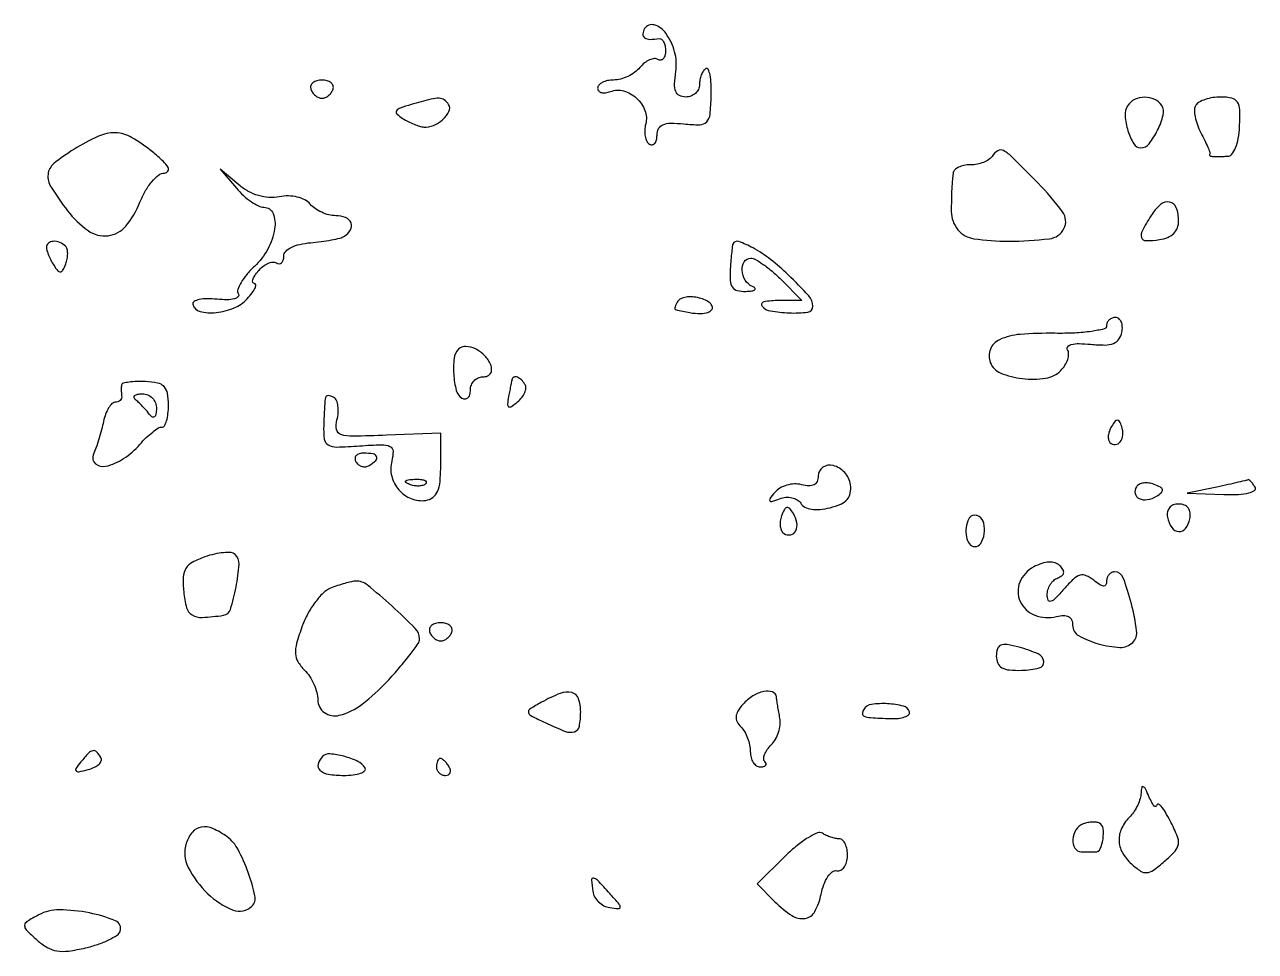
# Model space of a CAD drawing. Extents: x 0 to 5034, y 0 to 2560.
# Drawn here: x 3533.4 to 3678.5, y 91.2 to 200.5 of the extents above; entities that cross this region are included whole.
import ezdxf

# ---------------------------------------------------------------- set-up
doc = ezdxf.new("R2010")
doc.units = 0

msp = doc.modelspace()

# ---------------------------------------------------------------- linework, layer by layer
for points in [[(3606.54026, 200.065143, 0.1149), (3606.327002, 199.431763, 0.271724), (3606.529097, 198.996465, 0.152247), (3607.165906, 198.79715, 0.03946), (3608.25, 198.881579, -0.211938), (3608.535752, 198.805228, -0.103366), (3608.779687, 198.507253, -0.073584), (3608.945074, 198.02925, -0.046583), (3609, 197.440983, -0.057307), (3608.935851, 196.88313, -0.123371), (3608.739534, 196.500904, -0.190638), (3608.449263, 196.351971, -0.164171), (3608.113307, 196.429973, 0.165938), (3607.682148, 196.528516, 0.078442), (3607.124078, 196.379611, 0.064546), (3606.529284, 196.018024, 0.050777), (3605.990862, 195.48899, -0.063794), (3605.379845, 194.919018, -0.044312), (3604.566581, 194.437391, -0.044516), (3603.687006, 194.109188, -0.067142), (3602.877555, 194, 0.049616), (3602.15907, 193.928528, 0.069607), (3601.551532, 193.715469, 0.089772), (3601.142665, 193.401186, 0.186206), (3601, 193.031385, 0.186304), (3601.123578, 192.71124, 0.146758), (3601.444366, 192.517819, 0.099359), (3601.933466, 192.49183, 0.055413), (3602.512735, 192.64326, -0.162234), (3604.066431, 192.712821, -0.117366), (3605.589721, 191.85958, -0.116029), (3606.577369, 190.401974, -0.156324), (3606.663403, 188.820852, 0.050765), (3606.548704, 188.083578, 0.058043), (3606.593653, 187.371778, 0.066853), (3606.781763, 186.789604, 0.143775), (3607.09388, 186.441979, 0.169967), (3607.437064, 186.366368, 0.189804), (3607.733827, 186.52657, 0.12016), (3607.93459, 186.930287, 0.055632), (3608, 187.51635, -0.120325), (3608.183824, 188.269151, -0.176112), (3608.681182, 188.726163, -0.099971), (3609.601402, 188.908124, -0.024768), (3611.144236, 188.825366, 0.026109), (3613.049941, 188.728267, 0.201737), (3613.854885, 189.068049, 0.170137), (3614.250718, 189.91723, 0.017557), (3614.394236, 192.155389, 0.019031), (3614.381722, 193.525699, 0.038025), (3614.248619, 194.600588, 0.059765), (3614.030121, 195.263026, 0.448742), (3613.75, 195.346372, 0.11045), (3613.462358, 195.064971, 0.050383), (3613.220313, 194.595096, 0.046487), (3613.055564, 194.026638, 0.047331), (3613, 193.440983, -0.111199), (3612.876213, 192.891268, -0.100042), (3612.526035, 192.423289, -0.094676), (3612.002563, 192.10937, -0.088077), (3611.386501, 192, -0.11621), (3610.647494, 192.174111, -0.185974), (3610.21563, 192.64681, -0.104995), (3610.071362, 193.522306, -0.024961), (3610.213534, 195.001545, 0.102077), (3610.078766, 197.333784, 0.091862), (3609.037354, 199.520976, 0.162075), (3607.681639, 200.492629, 0.341888)], [(3567.191667, 192.925, 0.073624), (3567.399741, 192.514089, 0.066918), (3567.723802, 192.165781, 0.070382), (3568.110048, 191.930417, 0.102038), (3568.5, 191.85, 0.102038), (3568.889952, 191.930417, 0.070382), (3569.276198, 192.165781, 0.066918), (3569.600259, 192.514089, 0.073624), (3569.808333, 192.925, 0.159683), (3569.810399, 193.333474, 0.143818), (3569.571823, 193.684219, 0.107546), (3569.111023, 193.920344, 0.064908), (3568.5, 194, 0.064908), (3567.888977, 193.920344, 0.107546), (3567.428177, 193.684219, 0.143818), (3567.189601, 193.333474, 0.159683)], [(3579.010081, 191.107615, 0.015766), (3577.713682, 190.702338, 0.173551), (3577.296278, 190.36604, 0.353516), (3577.345628, 189.990579, 0.049218), (3578.010081, 189.472608, 0.023307), (3578.653896, 189.106389, 0.020564), (3579.356086, 188.784812, 0.021074), (3580.013518, 188.547664, 0.056946), (3580.5, 188.45396, 0.121366), (3581.654654, 188.646267, 0.082797), (3582.778632, 189.36956, 0.09749), (3583.473903, 190.304528, 0.254975), (3583.429973, 191.113307, 0.097941), (3582.923418, 191.658329, 0.158301), (3582.32631, 191.851383, 0.06176), (3581.347311, 191.728714, 0.005862)], [(3663.494469, 190.991051, 0.156783), (3663.193519, 189.774655, 0.057658), (3663.520517, 188.014477, 0.059229), (3664.204438, 186.47136, 0.26476), (3665.032204, 186, 0.230264), (3666.008764, 186.474913, 0.05273), (3667.011863, 188.074319, 0.052667), (3667.66654, 189.870266, 0.202163), (3667.487227, 191.020667, 0.151704), (3666.681331, 191.721966, 0.105998), (3665.493573, 191.967428, 0.105416), (3664.304148, 191.704604, 0.148501)], [(3671.512773, 191.020667, 0.140691), (3671.363114, 190.48826, 0.045031), (3671.442279, 189.662004, 0.040837), (3671.702331, 188.711846, 0.035669), (3672.122735, 187.770667, -0.009689), (3672.576219, 186.88237, -0.014805), (3672.93135, 186.093571, -0.009276), (3673.19096, 185.433794, -0.242255), (3673.16898, 185.25, 0.188391), (3673.147647, 185.155477, 0.195821), (3673.196513, 185.073438, 0.112727), (3673.320232, 185.01784, 0.049498), (3673.5, 185, 0.000515), (3673.771691, 185.00028, 0.000125), (3674.220313, 185.001317, 0.000128), (3674.734766, 185.002767, 0.000128), (3675.25, 185.004484, 0.226298), (3675.759798, 185.249919, 0.072478), (3676.197883, 185.993667, 0.053273), (3676.521066, 187.112671, 0.030904), (3676.678911, 188.504484, 0.0199), (3676.701244, 190.473204, 0.133647), (3676.42042, 191.400132, 0.20089), (3675.76872, 191.859902, 0.054529), (3674.487928, 192, 0.03795), (3673.536401, 191.927674, 0.041592), (3672.636395, 191.712321, 0.045654), (3671.909829, 191.397186, 0.129907)], [(3539.25, 185.825103, 0.031652), (3536.890262, 184.151162, 0.199847), (3536.203403, 182.881911, 0.168577), (3536.561502, 181.36945, 0.021279), (3538.511275, 178.574105, 0.075623), (3540.925484, 176.241383, 0.186005), (3543.276084, 175.642511, 0.191613), (3545.371655, 176.779111, 0.080492), (3547.034316, 179.587457, -0.036655), (3547.661949, 180.896137, -0.044816), (3548.439203, 182.00813, -0.050965), (3549.24294, 182.786467, -0.162535), (3549.936646, 183.035963, 0.236906), (3550.345089, 183.252896, 0.292912), (3550.365109, 183.674544, 0.075036), (3549.770012, 184.422258, 0.015537), (3548.5, 185.530996, 0.039709), (3546.060817, 187.225846, 0.124664), (3544.158168, 187.772616, 0.115342), (3542.137069, 187.367369, 0.031549)], [(3647.5, 185, -0.111412), (3647.123976, 184.616444, -0.050262), (3646.49335, 184.29375, -0.046318), (3645.729296, 184.074077, -0.046881), (3644.940983, 184, 0.049164), (3644.190943, 183.926071, 0.064862), (3643.540789, 183.70625, 0.08042), (3643.083234, 183.382299, 0.175405), (3642.9, 183, 0.027288), (3642.696346, 178.488078, 0.170527), (3643.470927, 176.347916, 0.188894), (3645.36354, 175.283438, 0.034752), (3649.436572, 175, 0.029284), (3654.262292, 175.282873, 0.250893), (3655.977862, 176.478701, 0.283514), (3655.816482, 178.439689, 0.03521), (3652.91781, 181.846182, 0.003333), (3649.916381, 184.867543, 0.063805), (3648.866038, 185.673678, 0.273896), (3648.176151, 185.668497, 0.119319)], [(3558.404988, 181.25, 0.031705), (3559.23318, 180.388934, 0.033994), (3560.145482, 179.660937, 0.036207), (3561.008417, 179.151656, 0.115707), (3561.654988, 179, -0.310113), (3562.729468, 178.262672, -0.132734), (3562.919491, 176.442791, -0.085193), (3562.105567, 174.06546, -0.079359), (3560.53082, 172.028954, 0.030152), (3559.627759, 171.071788, 0.042903), (3558.957953, 170.114016, 0.05033), (3558.58388, 169.285175, 0.222819), (3558.643736, 168.767429, -0.348099), (3558.604609, 168.432759, -0.136512), (3558.172017, 168.189018, -0.06138), (3557.311936, 168.086051, -0.025269), (3556.137746, 168.149499, 0.027368), (3554.969512, 168.207712, 0.05023), (3554.022928, 168.107655, 0.076677), (3553.417434, 167.880614, 0.336591), (3553.274829, 167.552183, 0.280671), (3554.121447, 166.708245, 0.085071), (3556.008882, 166.581941, 0.0725), (3558.142427, 167.121413, 0.111161), (3559.694786, 168.215236, 0.022641), (3560.261157, 168.901063, 0.051583), (3560.607143, 169.475726, 0.113159), (3560.68759, 169.84678, 0.410746), (3560.532543, 170, -0.323634), (3560.349566, 170.132291, -0.155591), (3560.346483, 170.437391, -0.069201), (3560.570311, 170.916825, -0.029449), (3560.990862, 171.48899, -0.050777), (3561.529284, 172.018024, -0.064546), (3562.124078, 172.379611, -0.078442), (3562.682148, 172.528516, -0.165938), (3563.113307, 172.429973, 0.13418), (3563.450096, 172.33064, 0.190514), (3563.739534, 172.438421, 0.142223), (3563.934819, 172.753214, 0.068282), (3564, 173.228275, -0.194278), (3564.224198, 173.783499, -0.084059), (3564.877152, 174.265122, -0.061623), (3565.879333, 174.624947, -0.036408), (3567.138236, 174.81371, 0.013443), (3568.402891, 174.944349, 0.015194), (3569.607759, 175.139043, 0.014525), (3570.616896, 175.364321, 0.07637), (3571.138236, 175.585435, 0.121264), (3571.873262, 176.3346, 0.237505), (3571.928769, 177.147794, 0.201362), (3571.285961, 177.777584, 0.094722), (3570.122445, 178, -0.062158), (3569.320752, 178.100049, -0.044166), (3568.464838, 178.399534, -0.044573), (3567.68581, 178.839335, -0.068868), (3567.116095, 179.360114, 0.101322), (3566.49059, 179.861931, 0.059794), (3565.589089, 180.195829, 0.054547), (3564.536131, 180.32951, 0.051591), (3563.458609, 180.236839, -0.062541), (3562.250254, 180.159442, -0.056075), (3561.012752, 180.375678, -0.054066), (3559.812616, 180.873283, -0.050277), (3558.714959, 181.626724), (3556.5, 183.5)], [(3666.242176, 178.016177, 0.016727), (3665.188169, 176.195621, 0.211268), (3665.130184, 175.423242, 0.320434), (3665.652733, 175.058704, 0.032514), (3667.25, 175.180449, 0.063228), (3668.204745, 175.441978, 0.097475), (3668.914841, 175.915363, 0.107317), (3669.348235, 176.58464, 0.090455), (3669.5, 177.416667, 0.089986), (3669.222536, 178.945887, 0.263302), (3668.430012, 179.609235, 0.228529), (3667.348142, 179.312896, 0.074098)], [(3536.015313, 174.25, 0.071094), (3536.077159, 173.872437, 0.021863), (3536.2745, 173.328495, 0.021387), (3536.551392, 172.731873, 0.021926), (3536.876149, 172.166154, 0.029537), (3537.346745, 171.512559, 0.253964), (3537.66818, 171.38032, 0.250513), (3537.957312, 171.577294, 0.028865), (3538.291936, 172.318389, 0.044968), (3538.465847, 172.931175, 0.050005), (3538.51909, 173.543526, 0.056339), (3538.452952, 174.066669, 0.13763), (3538.264432, 174.402234, 0.099698), (3537.585293, 174.853678, 0.114371), (3536.817661, 174.977691, 0.158951), (3536.240054, 174.745078, 0.22706)], [(3616.918758, 174.661516, 0.091224), (3616.881385, 174.533521, 0.001312), (3616.802109, 173.739633, 0.003572), (3616.718947, 172.815619, 0.002343), (3616.635737, 171.75, 0.031555), (3616.621507, 170.348614, 0.137877), (3616.885165, 169.571167, 0.186724), (3617.46198, 169.176029, 0.06766), (3618.466978, 169.078947, 0.022891), (3619.182402, 169.139607, 0.128175), (3619.535612, 169.282867, 0.45774), (3619.548737, 169.464898, 0.100511), (3619.25, 169.662281, -0.161209), (3618.398525, 170.384132, -0.122286), (3618.028991, 171.559676, -0.156235), (3618.288275, 172.580397, -0.258559), (3619.045455, 173, -0.131281), (3619.599762, 172.851908, -0.023009), (3620.518182, 172.265625, -0.023573), (3621.557106, 171.457149, -0.019243), (3622.590909, 170.5), (3625.090909, 168), (3622.378788, 168, 0.044853), (3620.584282, 167.838699, 0.572582), (3620.396827, 167.327507, 0.182114), (3621.370111, 166.767704, 0.029492), (3623.580338, 166.539879, 0.043762), (3625.794917, 166.636762, 0.383512), (3626.38131, 167.322886, 0.181005), (3625.891058, 168.538399, 0.014879), (3623.466929, 171.032054, 0.027764), (3621.386004, 172.836156, 0.038177), (3619.319263, 174.19742, 0.043825), (3617.62706, 174.950115, 0.375172)], [(3610.441979, 167.90612, 0.027067), (3610.249397, 167.553142, 0.048851), (3610.137244, 167.243698, 0.072333), (3610.113387, 167.018777, 0.333982), (3610.190983, 166.923489, 0.018244), (3611.87184, 166.571845, 0.045489), (3613.122054, 166.473084, 0.068008), (3613.995734, 166.603244, 0.185464), (3614.484782, 166.975377, 0.240155), (3614.513173, 167.320032, 0.115361), (3614.248864, 167.691124, 0.074516), (3613.715717, 168.035443, 0.04225), (3612.989749, 168.29243, 0.046475), (3612.187826, 168.424227, 0.055179), (3611.421392, 168.393373, 0.064228), (3610.800598, 168.215694, 0.15374)], [(3661, 165.023029, -0.347239), (3660.699989, 164.643123, -0.022169), (3659.213239, 164.357788, -0.02482), (3657.247236, 164.169159, -0.015026), (3654.908773, 164.131802, 0.022504), (3650.824436, 164.005458, 0.087225), (3648.379489, 163.381332, 0.193128), (3647.301379, 162.258977, 0.189765), (3647.287806, 160.692372, 0.208175), (3648.514547, 159.44459, 0.067452), (3651.079624, 158.793134, 0.065969), (3653.816641, 158.841681, 0.160332), (3655.597931, 159.740788, 0.054109), (3656.094967, 160.358854, 0.062929), (3656.418381, 161.039668, 0.07324), (3656.52889, 161.67744, 0.145751), (3656.396275, 162.16783, -0.318319), (3656.420065, 162.546273, -0.164161), (3656.840427, 162.813488, -0.064393), (3657.758313, 162.916923, -0.021002), (3659.121888, 162.837211, 0.02512), (3660.790035, 162.753467, 0.091737), (3661.827349, 162.945477, 0.147245), (3662.457212, 163.432686, 0.107649), (3662.808129, 164.25, 0.058217), (3662.858291, 164.919568, 0.089238), (3662.731919, 165.485938, 0.119649), (3662.454887, 165.861382, 0.176018), (3662.073324, 166, 0.089838), (3661.663544, 165.925773, 0.095299), (3661.315289, 165.713015, 0.09978), (3661.082284, 165.395752, 0.109069)], [(3584.597766, 162.264432, 0.168631), (3584.073628, 161.182919, 0.04674), (3584.028188, 159.269762, 0.046406), (3584.334366, 157.401165, 0.192855), (3585, 156.5, 0.139169), (3585.379648, 156.392057, 0.191142), (3585.70625, 156.521475, 0.138808), (3585.926733, 156.889346, 0.066118), (3586, 157.440983, -0.093101), (3586.111782, 158.036107, -0.09635), (3586.431406, 158.542039, -0.099211), (3586.90826, 158.880653, -0.105311), (3587.468615, 159, 0.094986), (3588.012336, 159.104232, 0.155392), (3588.371887, 159.399247, 0.150035), (3588.502155, 159.856557, 0.086733), (3588.391296, 160.422681, 0.103455), (3587.701127, 161.493342, 0.08522), (3586.594485, 162.286742, 0.099478), (3585.439643, 162.586146, 0.213343)], [(3544.881579, 158.033022, 0.037527), (3544.844375, 157.775721, 0.017147), (3544.83273, 157.436263, 0.016869), (3544.844883, 157.07617, 0.022287), (3544.881579, 156.75, -0.120009), (3544.858012, 156.464201, -0.119096), (3544.705708, 156.220313, -0.108407), (3544.444875, 156.056956, -0.086101), (3544.116577, 156, 0.200859), (3543.743072, 155.843649, 0.057695), (3543.349315, 155.339063, 0.04817), (3542.996805, 154.611394, 0.035335), (3542.745173, 153.75, -0.01222), (3542.505892, 152.763724, -0.008422), (3542.188939, 151.658552, -0.008496), (3541.847882, 150.605201, -0.01713), (3541.536861, 149.789751, 0.328087), (3541.786744, 148.747945, 0.234988), (3542.994577, 148.452695, 0.090507), (3545.116305, 149.355705, 0.068468), (3547.023795, 151.027436, -0.020926), (3547.779285, 151.82823, -0.026974), (3548.540385, 152.494045, -0.026709), (3549.215019, 152.966945, -0.162007), (3549.624264, 153.065685, 0.291246), (3549.92288, 153.222037, 0.057966), (3550.172128, 153.802088, 0.044949), (3550.343848, 154.64832, 0.027599), (3550.4, 155.664828, 0.041854), (3550.283028, 157.059763, 0.151887), (3549.885612, 157.844486, 0.149903), (3549.109675, 158.271357, 0.040424), (3547.7, 158.447849, 0.018681), (3546.656766, 158.454515, 0.0288), (3545.758339, 158.374749, 0.02809), (3545.07534, 158.234661, 0.280452)], [(3590.923489, 158.75, 0.022627), (3590.879465, 158.578838, 0.001278), (3590.768639, 158.042982, 0.001959), (3590.640817, 157.40412, 0.001435), (3590.503782, 156.694193, 0.020367), (3590.366074, 155.76469, 0.292577), (3590.508535, 155.479244, 0.295382), (3590.825868, 155.490613, 0.020624), (3591.569283, 156.057499, 0.053729), (3592.06743, 156.570492, 0.066817), (3592.403198, 157.143652, 0.080372), (3592.533867, 157.6868, 0.158628), (3592.429973, 158.113307, 0.058821), (3592.014609, 158.636426, 0.095878), (3591.545492, 158.951231, 0.167479), (3591.158717, 158.977568, 0.257983)], [(3548.984687, 155.25, -0.037587), (3548.931604, 154.618706, -0.159858), (3548.760309, 154.28649, -0.327207), (3548.514255, 154.250498, -0.111066), (3548.223054, 154.5, 0.017789), (3547.871686, 154.937434, 0.011028), (3547.430111, 155.426563, 0.01106), (3546.97225, 155.890763, 0.019542), (3546.5717, 156.25, -0.129577), (3546.368486, 156.533999, -0.297449), (3546.422103, 156.779687, -0.152297), (3546.752042, 156.949546, -0.043317), (3547.333333, 157, -0.102919), (3547.972559, 156.867015, -0.101386), (3548.509628, 156.489797, -0.098893), (3548.86458, 155.922707, -0.092982)], [(3568.9, 156.559017, 0.026366), (3568.855819, 156.205393, 0.002695), (3568.8, 155.363219, 0.003359), (3568.745606, 154.358289, 0.002675), (3568.7, 153.273219, 0.040012), (3568.770024, 151.657946, 0.236766), (3569.225657, 150.9749, 0.137037), (3570.224855, 150.724892, 0.01122), (3572.939258, 150.859743, -0.009707), (3575.547855, 150.997248, -0.119252), (3576.517105, 150.796598, -0.288231), (3576.874419, 150.236718, -0.065735), (3576.728277, 149.068933, 0.125471), (3576.717362, 147.291584, 0.117815), (3577.55328, 145.678241, 0.119763), (3579.014724, 144.635317, 0.132556), (3580.735128, 144.43163, 0.12308), (3581.571122, 144.775912, 0.132913), (3582.118202, 145.465124, 0.07946), (3582.415311, 146.638131, 0.022375), (3582.5, 148.529672), (3582.5, 152.368685), (3576.113413, 152.108033, -0.005563), (3572.134304, 151.989966, -0.080075), (3570.738598, 152.188464, -0.282104), (3570.220405, 152.779531, -0.106818), (3570.269533, 153.922695, 0.044521), (3570.410188, 154.758138, 0.053764), (3570.386647, 155.552889, 0.062799), (3570.214436, 156.193873, 0.158641), (3569.90612, 156.558021, 0.048663), (3569.551678, 156.73201, 0.089761), (3569.236798, 156.789319, 0.140772), (3569.012322, 156.725082, 0.21193)], [(3661.582949, 153.134215, 0.052326), (3661.327923, 152.604943, 0.061761), (3661.20609, 152.06291, 0.07231), (3661.228156, 151.59012, 0.149701), (3661.399864, 151.266802, 0.208213), (3662.031223, 151.018401, 0.228122), (3662.610436, 151.323111, 0.143258), (3662.913564, 152.144952, 0.097944), (3662.787251, 153.138246, 0.033951), (3662.536207, 153.749629, 0.286646), (3662.294341, 153.899578, 0.233206), (3662.012891, 153.759582, 0.024362)], [(3572.510081, 148.983688, 0.090427), (3572.820631, 148.639411, 0.095498), (3573.22714, 148.434921, 0.099685), (3573.665803, 148.401101, 0.108373), (3574.069098, 148.542705, 0.050477), (3574.838655, 149.13314, 0.315493), (3574.933879, 149.592818, 0.25701), (3574.519563, 149.914842, 0.039415), (3573.440983, 150, 0.067432), (3572.890269, 149.925389, 0.140899), (3572.524436, 149.701458, 0.190788), (3572.397824, 149.36964, 0.136093)], [(3627, 147.294885, -0.100158), (3626.871823, 146.661431, -0.175375), (3626.512812, 146.273359, -0.134047), (3625.905658, 146.143598, -0.049998), (3625.036768, 146.280134, 0.07424), (3624.198283, 146.37068, 0.060128), (3623.304135, 146.225696, 0.06151), (3622.491829, 145.878685, 0.088097), (3621.895324, 145.373873, 0.012059), (3621.286777, 144.603552, 0.333815), (3621.286747, 144.361514, 0.322102), (3621.521996, 144.287882, 0.011632), (3622.459481, 144.622825, -0.069547), (3623.186347, 144.791129, -0.075305), (3623.911193, 144.74638, -0.083273), (3624.528528, 144.501133, -0.118782), (3624.945782, 144.087727, 0.136168), (3625.440731, 143.629813, 0.081505), (3626.208333, 143.381194, 0.062823), (3627.210191, 143.356046, 0.036396), (3628.398439, 143.563866, 0.040321), (3629.669501, 143.994275, 0.110242), (3630.433416, 144.547401, 0.138466), (3630.790549, 145.288006, 0.080684), (3630.803582, 146.281339, 0.147889), (3630.1281, 147.710399, 0.144793), (3628.768629, 148.540176, 0.217883), (3627.54886, 148.332501, 0.24819)], [(3580.729167, 146.395833, -0.126455), (3580.402231, 146.202593, -0.060344), (3579.916927, 146.123424, -0.05415), (3579.359369, 146.160852, -0.051402), (3578.8125, 146.316886, -0.054073), (3578.395823, 146.538436, -0.470617), (3578.37858, 146.720685, -0.168741), (3578.670344, 146.862007, -0.018894), (3579.416667, 146.921053, -0.028489), (3580.112848, 146.910055, -0.077125), (3580.592839, 146.799335, -0.208169), (3580.77538, 146.614691, -0.296942)], [(3674, 146), (3670.5, 145.263282), (3674.809017, 145.131641, 0.017355), (3676.566119, 145.138961, 0.048085), (3677.789633, 145.305106, 0.1039), (3678.425265, 145.602891, 0.387631), (3678.5, 146, 0.018564), (3678.249306, 146.373855, 0.030563), (3678.007412, 146.66758, 0.031805), (3677.800175, 146.863437, 0.336135), (3677.690983, 146.868359, -0.09207), (3677.534658, 146.798572, -0.001297), (3676.527976, 146.558976, -0.003565), (3675.355193, 146.291872, -0.002335)], [(3664.515713, 146.025424, 0.191013), (3664.37394, 145.228674, 0.23802), (3664.834197, 144.646206, 0.152732), (3665.803525, 144.517896, 0.095806), (3666.881592, 144.92682, 0.03936), (3667.466726, 145.355474, 0.268353), (3667.580022, 145.680389, 0.227867), (3667.35823, 145.9802, 0.029854), (3666.615871, 146.317163, 0.058511), (3665.981629, 146.478786, 0.067768), (3665.358823, 146.477104, 0.078711), (3664.841624, 146.319872, 0.142196)], [(3668.176676, 142.447179, 0.095633), (3668.687524, 141.225204, 0.231347), (3669.510529, 140.743606, 0.259838), (3670.318179, 141.117618, 0.110048), (3670.809629, 142.25, 0.075042), (3670.839187, 142.980358, 0.134068), (3670.620099, 143.535476, 0.143006), (3670.162207, 143.879439, 0.090288), (3669.5, 144, 0.089125), (3668.869802, 143.886768, 0.128059), (3668.407325, 143.563333, 0.131707), (3668.169492, 143.063175, 0.097115)], [(3622.682837, 142.615871, 0.058511), (3622.521214, 141.981629, 0.067768), (3622.522896, 141.358823, 0.078711), (3622.680128, 140.841624, 0.142196), (3622.974576, 140.515713, 0.191013), (3623.771326, 140.37394, 0.23802), (3624.353794, 140.834197, 0.152732), (3624.482104, 141.803525, 0.095806), (3624.07318, 142.881592, 0.03936), (3623.644526, 143.466726, 0.268353), (3623.319611, 143.580022, 0.227867), (3623.0198, 143.35823, 0.029854)], [(3644.754232, 142.266312, 0.084697), (3644.436116, 141.221291, 0.082939), (3644.479003, 140.121909, 0.104464), (3644.84371, 139.288862, 0.234312), (3645.437328, 138.972506, 0.26629), (3646.162879, 139.360605, 0.1021), (3646.575922, 140.472687, 0.093314), (3646.533019, 141.735512, 0.201974), (3645.980032, 142.512341, 0.086456), (3645.629461, 142.652808, 0.102024), (3645.272696, 142.654687, 0.11056), (3644.965717, 142.518222, 0.11748)], [(3554.694243, 137.773081, 0.039363), (3553.211089, 137.121848, 0.134173), (3552.452848, 136.40236, 0.127257), (3552.143959, 135.37368, 0.033858), (3552.194243, 133.648081, 0.04209), (3552.536765, 131.775905, 0.195139), (3553.189529, 130.918157, 0.148592), (3554.376348, 130.627951, 0.021676), (3556.875, 130.875, 0.288197), (3557.703385, 131.577117, 0.028965), (3558.370253, 134.203987, 0.029919), (3558.726545, 136.910756, 0.231016), (3558.2625, 138.0625, 0.167016), (3557.78685, 138.265142, 0.038193), (3556.899793, 138.261077, 0.035428), (3555.824328, 138.0966, 0.028125)], [(3652.406736, 136.580978, 0.174591), (3650.773143, 134.78417, 0.209397), (3650.819996, 132.517994, 0.193604), (3652.552353, 130.888474, 0.158334), (3655.110698, 130.739199, -0.054812), (3655.934941, 130.860623, -0.136136), (3656.523084, 130.720518, -0.170269), (3656.874898, 130.326623, -0.098245), (3657, 129.696087, 0.270481), (3657.707517, 128.483883, 0.05921), (3660.026237, 127.514799, 0.058016), (3662.580625, 127.098139, 0.210841), (3664.078944, 127.678944, 0.233733), (3664.544994, 129.056736, 0.029282), (3663.926885, 132.243338, 0.028211), (3662.95708, 135.307272, 0.311486), (3661.952996, 136, 0.117033), (3661.589494, 135.913735, 0.100549), (3661.279943, 135.670282, 0.092894), (3661.072133, 135.306219, 0.083549), (3661, 134.877555, -0.126603), (3660.895831, 134.472748, -0.297343), (3660.632354, 134.33254, -0.126447), (3660.178883, 134.493238, -0.025155), (3659.484586, 135.012792, 0.070051), (3658.613079, 135.550543, 0.176637), (3657.880064, 135.597013, 0.118787), (3657.097117, 135.145791, 0.02427), (3655.984586, 133.982228, -0.013435), (3654.984627, 132.889985, -0.114298), (3654.430528, 132.530902, -0.399559), (3654.120268, 132.666807, -0.09975), (3654, 133.263657, -0.073275), (3654.093461, 133.897973, -0.065039), (3654.367188, 134.506876, -0.068029), (3654.772096, 134.999261, -0.099144), (3655.25, 135.291667, 0.07157), (3655.733388, 135.552202, 0.192395), (3655.934979, 135.878503, 0.182049), (3655.861443, 136.267392, 0.063475), (3655.5, 136.720051, 0.115469), (3654.934153, 137.059448, 0.089056), (3654.218619, 137.154971, 0.070478), (3653.368323, 136.995272, 0.040239)], [(3569.495362, 134.059603, 0.097868), (3568.633506, 133.494115, 0.038425), (3567.694225, 132.419282, 0.03618), (3566.828848, 131.066373, 0.037456), (3566.178855, 129.618068, 0.016911), (3565.513841, 127.564358, 0.082265), (3565.373706, 126.353055, 0.123806), (3565.659511, 125.413642, 0.061001), (3566.433493, 124.42365, -0.052664), (3567.033169, 123.682337, -0.038413), (3567.539838, 122.750787, -0.039091), (3567.886328, 121.781206, -0.066366), (3568, 120.928571, 0.24384), (3568.789757, 119.405443, 0.221356), (3570.545533, 119.088814, 0.09883), (3573.224596, 120.397153, 0.042278), (3576.191867, 123.083853, 0.010554), (3577.650616, 124.715962, 0.014681), (3578.881361, 126.241333, 0.011076), (3579.827873, 127.546632, 0.152476), (3580, 128.097949, 0.197228), (3579.494917, 129.328592, 0.013678), (3576.734803, 131.975821, 0.014224), (3573.838014, 134.459275, 0.180508), (3572.5, 134.9073, 0.046665), (3571.983266, 134.841151, 0.0136), (3571.204888, 134.644234, 0.01354), (3570.336209, 134.373557, 0.014105)], [(3581.191667, 128.925, 0.073624), (3581.399741, 128.514089, 0.066918), (3581.723802, 128.165781, 0.070382), (3582.110048, 127.930417, 0.102038), (3582.5, 127.85, 0.102038), (3582.889952, 127.930417, 0.070382), (3583.276198, 128.165781, 0.066918), (3583.600259, 128.514089, 0.073624), (3583.808333, 128.925, 0.159683), (3583.810399, 129.333474, 0.143818), (3583.571823, 129.684219, 0.107546), (3583.111023, 129.920344, 0.064908), (3582.5, 130, 0.064908), (3581.888977, 129.920344, 0.107546), (3581.428177, 129.684219, 0.143818), (3581.189601, 129.333474, 0.159683)], [(3648, 126.057036, 0.10406), (3648.173955, 125.230242, 0.163791), (3648.658332, 124.699168, 0.105956), (3649.545682, 124.429019, 0.029987), (3650.997467, 124.393519, 0.050357), (3653.070858, 124.677542, 0.378875), (3653.59281, 125.424811, 0.266842), (3652.930389, 126.321688, 0.037964), (3650.68484, 127.108996, 0.023493), (3649.27726, 127.415416, 0.13603), (3648.527797, 127.337925, 0.226733), (3648.131974, 126.914262, 0.076527)], [(3618.133021, 120.378942, 0.042218), (3617.542945, 119.586343, 0.115999), (3617.321996, 118.929754, 0.14276), (3617.437594, 118.328558, 0.078116), (3617.883021, 117.716979, -0.065938), (3618.310993, 117.158328, -0.039102), (3618.671887, 116.399363, -0.038462), (3618.917986, 115.571086, -0.053032), (3619, 114.8, 0.062967), (3619.087016, 114.111772, 0.081061), (3619.342708, 113.52875, 0.09825), (3619.721734, 113.138605, 0.152154), (3620.166667, 113, 0.053143), (3620.571831, 113.043185, 0.159886), (3620.80878, 113.181845, 0.258189), (3620.853788, 113.384153, 0.125392), (3620.714286, 113.619048, -0.206621), (3620.579794, 113.957844, -0.082764), (3620.678369, 114.457536, -0.063108), (3620.983803, 115.035763, -0.043371), (3621.461318, 115.604175, 0.067193), (3621.959087, 116.25731, 0.049923), (3622.327063, 117.0874, 0.050582), (3622.518717, 117.959082, 0.076178), (3622.49021, 118.735128, -0.003242), (3622.355512, 119.465821, -0.003193), (3622.229596, 120.201881, -0.003138), (3622.12744, 120.848186, -0.012207), (3622.076511, 121.25, 0.29159), (3621.607337, 121.843284, 0.138789), (3620.594654, 121.902514, 0.087133), (3619.288833, 121.363885, 0.070467)], [(3594.369642, 120.619386, 0.012552), (3593.001701, 119.813183, 0.308811), (3592.833602, 119.430715, 0.23241), (3593.11432, 119.054984, 0.007873), (3594.819006, 118.217434, 0.017193), (3597.198602, 117.192926, 0.169037), (3598.273527, 117.152855, 0.279126), (3598.841886, 117.789549, 0.046122), (3599, 119.5, 0.084919), (3598.731712, 121.068269, 0.25394), (3597.950804, 121.773563, 0.155841), (3596.587498, 121.675241, 0.031576)], [(3632.367878, 119.786222, 0.128551), (3632.209012, 119.268761, 0.331154), (3632.41636, 118.963984, 0.069297), (3633.180848, 118.812633, 0.004275), (3635.5, 118.7, 0.033462), (3636.440512, 118.725326, 0.060493), (3637.192187, 118.889205, 0.094945), (3637.651489, 119.155131, 0.290834), (3637.75, 119.484527, 0.26794), (3637.052136, 120.163613, 0.048083), (3635.186312, 120.449591, 0.04802), (3633.270156, 120.372963, 0.223957)], [(3540.065294, 113.578674, 0.019963), (3539.483502, 112.8178, 0.361312), (3539.506425, 112.533834, 0.255353), (3539.829763, 112.434951, 0.013137), (3540.931602, 112.692364, 0.045875), (3541.675547, 112.961789, 0.080158), (3542.215614, 113.330573, 0.122195), (3542.473271, 113.733869, 0.223332), (3542.429736, 114.11369, 0.050084), (3541.915917, 114.784477, 0.26591), (3541.490578, 114.914775, 0.150095), (3540.990372, 114.628048, 0.014904)], [(3568.557905, 114.224571, 0.127624), (3568.033852, 113.333271, 0.28796), (3568.243828, 112.611493, 0.144874), (3569.253898, 112.136958, 0.037882), (3571.059017, 112, 0.027382), (3572.194844, 112.062249, 0.056752), (3573.059814, 112.258292, 0.105949), (3573.531188, 112.545594, 0.355393), (3573.574601, 112.879293, 0.144564), (3572.71753, 113.64643, 0.045268), (3571.082965, 114.247675, 0.044052), (3569.42164, 114.539612, 0.221337)], [(3582, 113, 0.105053), (3582.081062, 112.618444, 0.099167), (3582.311086, 112.29375, 0.09642), (3582.654762, 112.076123, 0.093332), (3583.059017, 112, 0.108972), (3583.413961, 112.078288, 0.182303), (3583.6254, 112.29375, 0.161196), (3583.656512, 112.6179, 0.082592), (3583.5, 113, 0.029505), (3583.231006, 113.382774, 0.035638), (3582.933975, 113.70625, 0.038439), (3582.65171, 113.934461, 0.151918), (3582.440983, 114, 0.210953), (3582.272352, 113.92554, 0.081139), (3582.129539, 113.70625, 0.061769), (3582.032345, 113.382849, 0.042167)], [(3665.070285, 109.95, -0.059975), (3664.956923, 109.269708, -0.036556), (3664.67112, 108.505786, -0.03621), (3664.270889, 107.779178, -0.052432), (3663.810123, 107.210123, 0.080306), (3662.796525, 105.80563, 0.122382), (3662.46804, 104.345666, 0.122816), (3662.861433, 102.905484, 0.081222), (3663.935861, 101.558045, 0.035788), (3665.003001, 100.722941, 0.169297), (3665.743023, 100.528408, 0.138606), (3666.528515, 100.818534, 0.021298), (3667.844254, 101.864922, 0.028755), (3669.068802, 103.056956, 0.151589), (3669.463864, 103.895097, 0.134866), (3669.338875, 104.862176, 0.021021), (3668.512744, 106.623005, 0.015233), (3667.93009, 107.661768, 0.039289), (3667.430614, 108.361133, 0.116512), (3667.106116, 108.602786, 0.515101), (3666.935875, 108.5, -0.286395), (3666.817605, 108.339197, -0.308595), (3666.629428, 108.38125, -0.067333), (3666.336835, 108.792989, -0.019378), (3666, 109.5, 0.012201), (3665.580209, 110.414707, 0.16789), (3665.325402, 110.668528, 0.491892), (3665.145554, 110.578638, 0.036943)], [(3552.497598, 103.992431, 0.19729), (3552.731343, 101.156803, 0.083985), (3555.046928, 98.042825, 0.095638), (3558.023081, 96.122057, 0.300545), (3560.24194, 96.575273, 0.255435), (3560.599908, 97.796099, 0.032297), (3559.814962, 100.530732, 0.036325), (3558.614949, 103.2418, 0.111958), (3557.312519, 104.75, 0.054433), (3555.629085, 105.728979, 0.144501), (3554.263219, 105.908879, 0.182511), (3553.220598, 105.315914, 0.096627)], [(3658.25, 106.281721, 0.168981), (3657.40789, 105.601836, 0.12077), (3657.027943, 104.441372, 0.153328), (3657.265247, 103.419842, 0.265555), (3658, 103, -0.002316), (3658.433157, 102.997994, -0.001757), (3658.908152, 102.991924, -0.001776), (3659.353822, 102.983078, -0.004146), (3659.687328, 102.972506, 0.307549), (3660.254908, 103.32579, 0.069723), (3660.583151, 104.475574, 0.066064), (3660.591789, 105.722145, 0.238516), (3660.160933, 106.361084, 0.098497), (3659.819561, 106.471514, 0.039523), (3659.326962, 106.489994, 0.037158), (3658.777117, 106.426042, 0.038604)], [(3623.149074, 102.505176), (3619.799498, 99.200502), (3621.899749, 97.100251, 0.050326), (3623.901998, 95.465052, 0.189526), (3625.45768, 95.134035, 0.232037), (3626.614882, 95.961851, 0.074245), (3627.351562, 98.007812, -0.039037), (3627.671741, 99.140737, -0.058462), (3628.137136, 100.056348, -0.07722), (3628.666825, 100.635079, -0.224255), (3629.181108, 100.757812, 0.168531), (3629.651976, 100.817928, 0.120249), (3630.061723, 101.163232, 0.091552), (3630.346106, 101.754065, 0.060895), (3630.454545, 102.5, 0.048045), (3630.398262, 103.266557, 0.068365), (3630.192898, 103.916998, 0.08893), (3629.878393, 104.357783, 0.191894), (3629.5, 104.515313, -0.048884), (3629.044807, 104.566971, -0.026422), (3628.499802, 104.714014, -0.026064), (3627.95556, 104.92415, -0.037053), (3627.499325, 105.170238, 0.24793), (3626.908915, 105.219161, 0.036582), (3625.808661, 104.651217, 0.034155), (3624.505063, 103.724629, 0.023113)], [(3600.421612, 98.333129, 0.09263), (3600.646753, 97.67682, 0.072374), (3601.109412, 97.080312, 0.071263), (3601.731133, 96.632391, 0.084275), (3602.419513, 96.408934, 0.016801), (3603.480636, 96.289449, 0.435285), (3603.671436, 96.464567, 0.18237), (3603.53755, 96.827239, 0.005286), (3602.431397, 98.075805, 0.00571), (3600.982671, 99.640342, 0.172957), (3600.512934, 99.878874, 0.473108), (3600.278537, 99.657664, 0.019066)], [(3535.095953, 95.551353, 0.015405), (3533.713802, 94.755935, 0.243432), (3533.443231, 94.304769, 0.21562), (3533.638457, 93.789396, 0.012099), (3534.909706, 92.581715, 0.052285), (3536.09854, 91.712934, 0.091867), (3537.241414, 91.304287, 0.073898), (3538.62244, 91.286819, 0.024342), (3540.624359, 91.658462, 0.023904), (3542.07623, 92.075997, 0.030771), (3543.360536, 92.602939, 0.03176), (3544.341984, 93.157565, 0.169387), (3544.71256, 93.637679, 0.394561), (3544.156071, 94.851501, 0.048258), (3541.091077, 95.775729, 0.046214), (3537.533029, 96.147349, 0.126443)]]:
    msp.add_lwpolyline(points, format="xyb", close=True)

doc.saveas('drawing.dxf')
